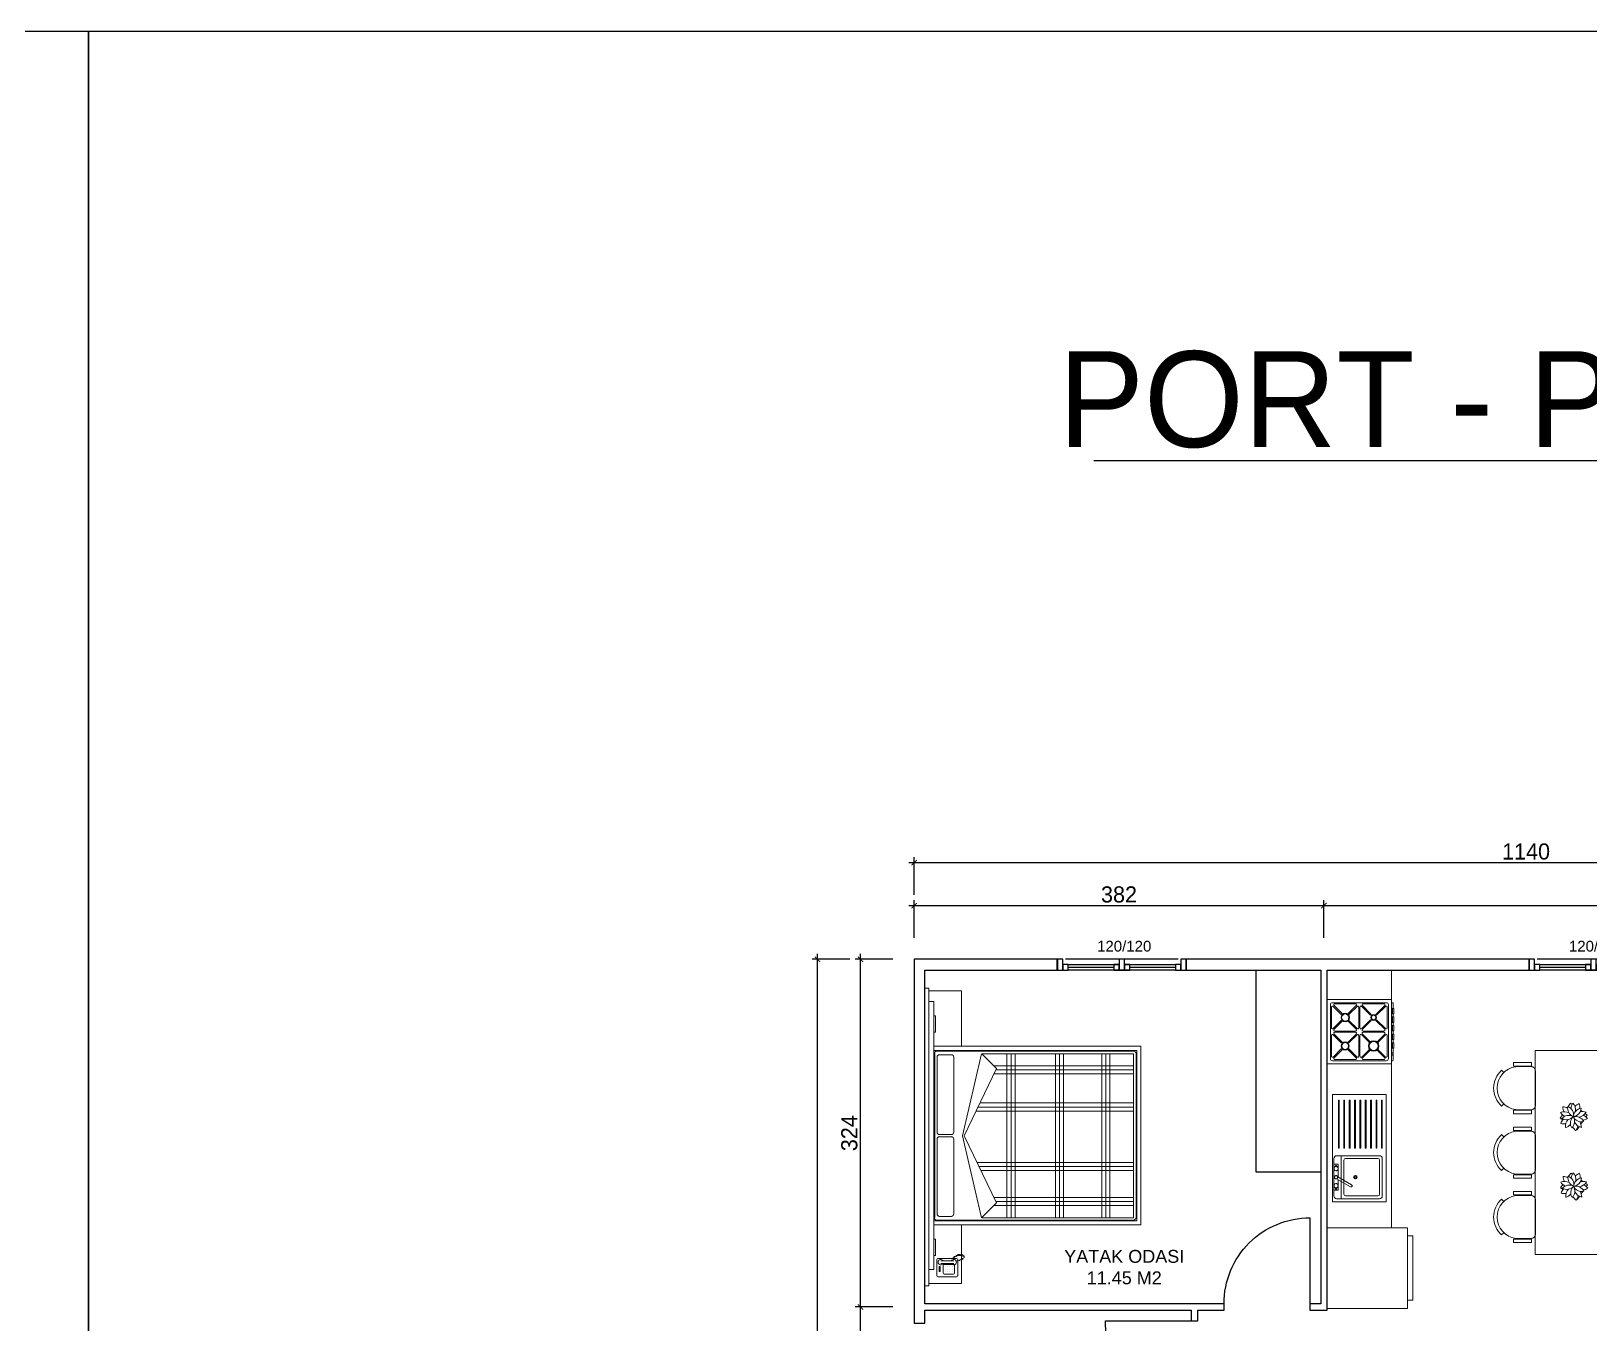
# Model space of a CAD drawing. Header units: inches. Extents: x 321 to 21697, y 7 to 6462.
# Drawn here: x 2940 to 4392, y 1325 to 2529 of the extents above; entities that cross this region are included whole.
import ezdxf

# ---------------------------------------------------------------- set-up
doc = ezdxf.new("R2010")
doc.units = ezdxf.units.IN
doc.header["$MEASUREMENT"] = 0
doc.layers.add('icolcu', color=5, linetype='Continuous')
doc.layers.add('Pencere', color=141, linetype='Continuous')
doc.layers.add('Kapı', color=154, linetype='Continuous', true_color=0x0c4697)
doc.layers.add('tefris', color=8, linetype='Continuous', lineweight=5)
doc.layers.add('tefriş', color=8, linetype='Continuous', lineweight=0)
doc.styles.add('DIŞ ÖLÇÜ', font='FRAMDCN.TTF', dxfattribs={"height": 15})
doc.styles.get("Standard").update_dxf_attribs({"font": 'arial.ttf'})
doc.dimstyles.new('YAZI STİLİ', dxfattribs={"dimscale": 0.5, "dimtxt": 15, "dimasz": 10, "dimexe": 10, "dimexo": 10, "dimgap": 5, "dimtad": 1, "dimdec": 0, "dimtxsty": 'DIŞ ÖLÇÜ', "dimblk": 'ARCHTICK', "dimcen": 2.5, "dimdle": 10, "dimadec": 0, "dimazin": 0, "dimtfac": 1, "dimtdec": 0, "dimtix": 1, "dimtmove": 0, "dimatfit": 3, "dimldrblk": 'ARCHTICK', "dimfxl": 60, "dimfxlon": 1, "dimlwd": -1, "dimlwe": -1, "dimarcsym": 0})

# ---------------------------------------------------------------- blocks, each defined once
blk = doc.blocks.new('GFGFG')
at = {"layer": 'tefris', "linetype": 'Continuous'}
for p, q in [((48021.5, 12534), (47971.5, 12534)), ((47971.5, 12534), (47971.5, 12434)), ((48021.5, 12434), (48021.5, 12534)), ((47975.2, 12528.6), (47975.2, 12484)), ((47976, 12528.6), (47975.2, 12528.6)), ((47976, 12484), (47976, 12528.6)), ((47980.2, 12528.6), (47980.2, 12484)), ((47981, 12528.6), (47980.2, 12528.6)), ((47981, 12484), (47981, 12528.6)), ((47985.2, 12528.6), (47985.2, 12484)), ((47986, 12528.6), (47985.2, 12528.6)), ((47986, 12484), (47986, 12528.6)), ((47990.2, 12528.6), (47990.2, 12484)), ((47991, 12528.6), (47990.2, 12528.6)), ((47991, 12484), (47991, 12528.6)), ((47995.2, 12528.6), (47995.2, 12484)), ((47996, 12528.6), (47995.2, 12528.6)), ((47996, 12484), (47996, 12528.6)), ((48000.2, 12528.6), (48000.2, 12484)), ((48001, 12528.6), (48000.2, 12528.6)), ((48001, 12484), (48001, 12528.6)), ((48005.2, 12528.6), (48005.2, 12484)), ((48006, 12528.6), (48005.2, 12528.6)), ((48006, 12484), (48006, 12528.6)), ((48010.2, 12528.6), (48010.2, 12484)), ((48011, 12528.6), (48010.2, 12528.6)), ((48011, 12484), (48011, 12528.6)), ((48015.2, 12528.6), (48015.2, 12484)), ((48016, 12528.6), (48015.2, 12528.6)), ((48016, 12484), (48016, 12528.6)), ((47975.2, 12484), (47976, 12484)), ((47975.2, 12439.5), (47975.2, 12474.5)), ((47977.7, 12477), (48017.7, 12477)), ((47979.3, 12474.5), (48009.3, 12474.5)), ((47980.2, 12484), (47981, 12484)), ((47985.2, 12484), (47986, 12484)), ((47990.2, 12484), (47991, 12484)), ((47995.2, 12484), (47996, 12484)), ((48000.2, 12484), (48001, 12484)), ((48005.2, 12484), (48006, 12484)), ((48010.2, 12484), (48011, 12484)), ((48013.5, 12477), (48013.5, 12437)), ((48015.2, 12484), (48016, 12484)), ((48020.2, 12474.5), (48020.2, 12439.5)), ((47977.7, 12441.2), (47977.7, 12472.8)), ((48011, 12472.8), (48011, 12441.2)), ((48016.2, 12469), (48020.2, 12469)), ((48016.2, 12457), (48016.2, 12469)), ((48016.2, 12457), (48016.2, 12469)), ((48016.2, 12469), (48020.2, 12469)), ((48016.2, 12465.3), (48016.3, 12465.7)), ((48016.2, 12465), (48016.2, 12465.3)), ((48016.2, 12464.7), (48016.2, 12465)), ((48016.3, 12464.3), (48016.2, 12464.7)), ((48016.3, 12465.7), (48016.4, 12466)), ((48016.4, 12464), (48016.3, 12464.3)), ((48016.4, 12466), (48016.6, 12466.3)), ((48016.6, 12463.7), (48016.4, 12464)), ((48016.6, 12466.3), (48016.9, 12466.5)), ((48016.9, 12463.5), (48016.6, 12463.7)), ((48016.9, 12466.5), (48017.2, 12466.7)), ((48017.2, 12463.3), (48016.9, 12463.5)), ((48017.2, 12466.7), (48017.5, 12466.9)), ((48017.5, 12463.1), (48017.2, 12463.3)), ((48017.5, 12466.9), (48017.7, 12466.9)), ((48017.8, 12463), (48017.5, 12463.1)), ((48017.7, 12468), (48017.7, 12466.9)), ((48018.7, 12468), (48017.7, 12468)), ((48017.7, 12466.9), (48017.7, 12468)), ((48017.7, 12468), (48018.7, 12468)), ((48017.8, 12467), (48017.7, 12466.9)), ((48017.7, 12466.9), (48017.7, 12466.9)), ((48018.2, 12467), (48017.8, 12467)), ((48018.2, 12463), (48017.8, 12463)), ((48018.7, 12466.9), (48018.2, 12467)), ((48018.5, 12463), (48018.2, 12463)), ((48018.9, 12463.1), (48018.5, 12463)), ((48018.7, 12466.9), (48018.7, 12468)), ((48018.7, 12468), (48018.7, 12466.9)), ((48018.7, 12466.9), (48018.9, 12466.9)), ((48019.2, 12466.7), (48018.7, 12466.9)), ((48018.9, 12466.9), (48019.2, 12466.7)), ((48019.2, 12463.3), (48018.9, 12463.1)), ((48019.2, 12466.7), (48019.5, 12466.5)), ((48019.5, 12466.5), (48019.2, 12466.7)), ((48019.5, 12463.5), (48019.2, 12463.3)), ((48019.5, 12466.5), (48019.7, 12466.3)), ((48019.7, 12466.3), (48019.5, 12466.5)), ((48019.7, 12463.7), (48019.5, 12463.5)), ((48019.7, 12466.3), (48019.9, 12466)), ((48019.9, 12466), (48019.7, 12466.3)), ((48019.9, 12464), (48019.7, 12463.7)), ((48019.9, 12466), (48020, 12465.7)), ((48020, 12465.7), (48019.9, 12466)), ((48020, 12464.3), (48019.9, 12464)), ((48020, 12465.7), (48020.1, 12465.3)), ((48020.1, 12465.3), (48020, 12465.7)), ((48020.1, 12464.7), (48020, 12464.3)), ((48020.1, 12465.3), (48020.2, 12465)), ((48020.2, 12465), (48020.1, 12465.3)), ((48020.2, 12465), (48020.1, 12464.7)), ((48020.2, 12469), (48020.2, 12445)), ((48020.2, 12469), (48020.2, 12445)), ((48020.2, 12445), (48020.2, 12465)), ((48003.3, 12449.3), (48003.4, 12449.5)), ((48003.3, 12449), (48003.3, 12449.3)), ((48003.3, 12448.7), (48003.3, 12449)), ((48003.4, 12449.5), (48003.6, 12449.7)), ((48003.4, 12448.5), (48003.3, 12448.7)), ((48003.6, 12448.3), (48003.4, 12448.5)), ((48003.6, 12449.7), (48003.8, 12449.9)), ((48003.8, 12448.1), (48003.6, 12448.3)), ((48016.7, 12457.3), (48003.8, 12449.9)), ((48003.8, 12449.9), (48016.7, 12457.3)), ((48004.1, 12448), (48003.8, 12448.1)), ((48004.3, 12448), (48004.1, 12448)), ((48004.6, 12448), (48004.3, 12448)), ((48004.8, 12448.1), (48004.6, 12448)), ((48004.8, 12448.1), (48017.7, 12455.6)), ((48017.7, 12455.6), (48004.8, 12448.1)), ((48016.7, 12457.3), (48016.2, 12457)), ((48016.2, 12445), (48016.2, 12454.7)), ((48016.2, 12445), (48016.2, 12454.7)), ((48016.2, 12454.7), (48016.2, 12449)), ((48016.2, 12449.3), (48016.3, 12449.7)), ((48016.2, 12449), (48016.2, 12449.3)), ((48016.2, 12448.7), (48016.2, 12449)), ((48016.2, 12449), (48016.2, 12445)), ((48016.3, 12448.3), (48016.2, 12448.7)), ((48020.2, 12445), (48016.2, 12445)), ((48020.2, 12445), (48016.2, 12445)), ((48016.2, 12445), (48020.2, 12445)), ((48016.3, 12449.7), (48016.4, 12450)), ((48016.4, 12448), (48016.3, 12448.3)), ((48016.4, 12450), (48016.6, 12450.3)), ((48016.6, 12447.7), (48016.4, 12448)), ((48016.6, 12450.3), (48016.9, 12450.5)), ((48016.9, 12447.5), (48016.6, 12447.7)), ((48016.8, 12457.6), (48016.7, 12457.3)), ((48016.7, 12457.3), (48016.7, 12457)), ((48016.7, 12457), (48016.7, 12456.7)), ((48016.7, 12456.7), (48016.8, 12456.4)), ((48016.9, 12457.8), (48016.8, 12457.6)), ((48016.8, 12456.4), (48016.9, 12456.2)), ((48017.1, 12458.1), (48016.9, 12457.8)), ((48016.9, 12456.2), (48017.1, 12455.9)), ((48016.9, 12450.5), (48017.2, 12450.7)), ((48017.2, 12447.3), (48016.9, 12447.5)), ((48017.3, 12458.2), (48017.1, 12458.1)), ((48017.1, 12455.9), (48017.3, 12455.8)), ((48017.2, 12450.7), (48017.5, 12450.9)), ((48017.5, 12447.1), (48017.2, 12447.3)), ((48017.6, 12458.4), (48017.3, 12458.2)), ((48017.3, 12455.8), (48017.6, 12455.6)), ((48017.5, 12450.9), (48017.8, 12451)), ((48017.7, 12447.1), (48017.5, 12447.1)), ((48017.9, 12458.5), (48017.6, 12458.4)), ((48017.6, 12455.6), (48017.9, 12455.5)), ((48017.9, 12455.5), (48017.7, 12455.6)), ((48017.7, 12455.6), (48017.7, 12455.6)), ((48017.7, 12446), (48017.7, 12447.1)), ((48017.7, 12446), (48017.7, 12447.1)), ((48017.7, 12447.1), (48017.7, 12447.1)), ((48017.7, 12447.1), (48017.8, 12447)), ((48017.8, 12447), (48017.7, 12447.1)), ((48018.7, 12446), (48017.7, 12446)), ((48018.7, 12446), (48017.7, 12446)), ((48017.8, 12451), (48018.2, 12451)), ((48017.8, 12447), (48018.2, 12447)), ((48018.2, 12447), (48017.8, 12447)), ((48018.2, 12458.5), (48017.9, 12458.5)), ((48017.9, 12455.5), (48018.2, 12455.5)), ((48018.2, 12455.5), (48017.9, 12455.5)), ((48018.5, 12458.5), (48018.2, 12458.5)), ((48018.2, 12455.5), (48018.5, 12455.5)), ((48018.5, 12455.5), (48018.2, 12455.5)), ((48018.2, 12451), (48018.5, 12451)), ((48018.2, 12447), (48018.5, 12447)), ((48018.5, 12447), (48018.2, 12447)), ((48018.7, 12458.4), (48018.5, 12458.5)), ((48018.5, 12455.5), (48018.7, 12455.6)), ((48018.7, 12455.6), (48018.5, 12455.5)), ((48018.5, 12451), (48018.9, 12450.9)), ((48018.5, 12447), (48018.8, 12447.1)), ((48018.7, 12447.1), (48018.5, 12447)), ((48019, 12458.2), (48018.7, 12458.4)), ((48018.7, 12455.6), (48019, 12455.8)), ((48019, 12455.8), (48018.7, 12455.6)), ((48018.7, 12447.1), (48018.7, 12446)), ((48018.8, 12447.1), (48018.7, 12447.1)), ((48018.7, 12447.1), (48018.7, 12446)), ((48018.8, 12447.1), (48018.7, 12447.1)), ((48018.7, 12447.1), (48018.7, 12447.1)), ((48018.7, 12447.1), (48018.7, 12447.1)), ((48018.7, 12447.1), (48018.7, 12447.1)), ((48019.2, 12447.3), (48018.8, 12447.1)), ((48018.9, 12450.9), (48019.2, 12450.7)), ((48019.2, 12458.1), (48019, 12458.2)), ((48019, 12455.8), (48019.2, 12455.9)), ((48019.2, 12455.9), (48019, 12455.8)), ((48019.4, 12457.8), (48019.2, 12458.1)), ((48019.2, 12455.9), (48019.4, 12456.2)), ((48019.4, 12456.2), (48019.2, 12455.9)), ((48019.2, 12450.7), (48019.5, 12450.5)), ((48019.5, 12447.5), (48019.2, 12447.3)), ((48019.6, 12457.6), (48019.4, 12457.8)), ((48019.4, 12456.2), (48019.6, 12456.4)), ((48019.6, 12456.4), (48019.4, 12456.2)), ((48019.5, 12450.5), (48019.7, 12450.3)), ((48019.7, 12447.7), (48019.5, 12447.5)), ((48019.6, 12457.3), (48019.6, 12457.6)), ((48019.7, 12457), (48019.6, 12457.3)), ((48019.6, 12456.7), (48019.7, 12457)), ((48019.7, 12457), (48019.6, 12456.7)), ((48019.6, 12456.4), (48019.6, 12456.7)), ((48019.6, 12456.7), (48019.6, 12456.4)), ((48019.7, 12450.3), (48019.9, 12450)), ((48019.9, 12448), (48019.7, 12447.7)), ((48019.9, 12450), (48020, 12449.7)), ((48020, 12448.3), (48019.9, 12448)), ((48020, 12449.7), (48020.1, 12449.3)), ((48020.1, 12448.6), (48020, 12448.3)), ((48020.1, 12449.3), (48020.2, 12449)), ((48020.2, 12449), (48020.1, 12448.6)), ((47971.5, 12434), (48021.5, 12434)), ((48017.7, 12437), (47977.7, 12437)), ((48009.3, 12439.5), (47979.3, 12439.5))]:
    blk.add_line(p, q, dxfattribs=at)
at = {"layer": 'tefris'}
for p, q in [((48021.5, 12534), (48020.5, 12534)), ((47971.5, 12434), (47971.5, 12435))]:
    blk.add_line(p, q, dxfattribs=at)
at = {"layer": 'tefris', "linetype": 'Continuous'}
for centre, radius in [((48018.2, 12465), 2), ((48000.2, 12457), 1.67), ((47998.8, 12457), 0.195), ((47999.2, 12458), 0.195), ((47999.2, 12456), 0.195), ((48000.2, 12457), 1.1), ((48000.2, 12457), 0.833), ((48000.2, 12458.4), 0.195), ((48000.2, 12455.6), 0.195), ((48001.1, 12457.9), 0.195), ((48001.1, 12456), 0.195), ((48001.6, 12457), 0.195), ((48018.2, 12449), 2), ((48018.2, 12457), 1.5)]:
    blk.add_circle(centre, radius, dxfattribs=at)
for centre, radius, start, end in [((47977.7, 12474.5), 2.5, 90, 180), ((47979.3, 12472.8), 1.67, 90, 180), ((48009.3, 12472.8), 1.67, 0, 90), ((48017.7, 12474.5), 2.5, 0, 90), ((48004.3, 12449), 1, 120, 300), ((47977.7, 12439.5), 2.5, 180, 270), ((47979.3, 12441.2), 1.67, 180, 270), ((48009.3, 12441.2), 1.67, 270, 0), ((48017.7, 12439.5), 2.5, 270, 0)]:
    blk.add_arc(centre, radius, start, end, dxfattribs=at)
blk = doc.blocks.new('FGFG')
at = {"layer": 'tefris'}
for p, q in [((47965.4, 12621), (47964.9, 12620.5)), ((47964.9, 12620.5), (47964.9, 12615.7)), ((47966.5, 12621), (47965.4, 12621)), ((47966.5, 12623.5), (47967, 12624)), ((47966.5, 12623.5), (47966.5, 12564.5)), ((48026, 12624), (47967, 12624)), ((47969.5, 12619), (47969.5, 12569)), ((48021.5, 12621), (47971.5, 12621)), ((47992.9, 12620), (47973.6, 12620)), ((48019.4, 12620), (48000.1, 12620)), ((48023.5, 12619), (48023.5, 12569)), ((48026.5, 12623.5), (48026, 12624)), ((48026.5, 12623.5), (48026.5, 12564.5)), ((47964.5, 12615.7), (47964.5, 12610.7)), ((47966.5, 12615.7), (47964.5, 12615.7)), ((47966.5, 12610.7), (47964.5, 12610.7)), ((47964.5, 12607.7), (47964.5, 12602.7)), ((47966.5, 12607.7), (47964.5, 12607.7)), ((47964.9, 12610.7), (47964.9, 12607.7)), ((47965.5, 12615.7), (47965.5, 12610.7)), ((47965.5, 12607.7), (47965.5, 12602.7)), ((47966, 12615.7), (47966, 12610.7)), ((47966, 12607.7), (47966, 12602.7)), ((47970.5, 12616.9), (47970.5, 12597.6)), ((47972.2, 12617.6), (47980.4, 12609.4)), ((47980.4, 12605.1), (47972.2, 12596.9)), ((47972.9, 12618.3), (47981.1, 12610.1)), ((47981.1, 12604.4), (47972.9, 12596.2)), ((47981.1, 12610.1), (47980.4, 12609.4)), ((47980.4, 12605.1), (47981.1, 12604.4)), ((47993.6, 12618.3), (47985.4, 12610.1)), ((47985.4, 12610.1), (47986.1, 12609.4)), ((47986.1, 12605.1), (47985.4, 12604.4)), ((47985.4, 12604.4), (47993.6, 12596.2)), ((47994.3, 12617.6), (47986.1, 12609.4)), ((47986.1, 12605.1), (47994.3, 12596.9)), ((47996, 12616.9), (47996, 12597.6)), ((47997, 12616.9), (47997, 12597.6)), ((48006.2, 12610.1), (47998.7, 12617.6)), ((48006.2, 12604.4), (47998.7, 12596.9)), ((48006.9, 12610.8), (47999.4, 12618.3)), ((48006.9, 12610.8), (48006.2, 12610.1)), ((48006.9, 12603.7), (48006.2, 12604.4)), ((48020.1, 12618.3), (48012.6, 12610.8)), ((48013.3, 12610.1), (48012.6, 12610.8)), ((48013.3, 12604.4), (48012.6, 12603.7)), ((48020.8, 12617.6), (48013.3, 12610.1)), ((48020.8, 12596.9), (48013.3, 12604.4)), ((48022.5, 12616.9), (48022.5, 12597.6)), ((47966.5, 12602.7), (47964.5, 12602.7)), ((47966.5, 12599.7), (47964.5, 12599.7)), ((47964.5, 12599.7), (47964.5, 12594.7)), ((47966.5, 12594.7), (47964.5, 12594.7)), ((47966.5, 12591.7), (47964.5, 12591.7)), ((47964.5, 12591.7), (47964.5, 12586.7)), ((47964.9, 12602.7), (47964.9, 12599.7)), ((47964.9, 12594.7), (47964.9, 12591.7)), ((47965.5, 12599.7), (47965.5, 12594.7)), ((47965.5, 12591.7), (47965.5, 12586.7)), ((47966, 12599.7), (47966, 12594.7)), ((47966, 12591.7), (47966, 12586.7)), ((47970.5, 12590.4), (47970.5, 12571.1)), ((47972.2, 12591.1), (47979, 12584.3)), ((47972.9, 12591.8), (47979.7, 12585)), ((47992.9, 12594.5), (47973.6, 12594.5)), ((47992.9, 12593.5), (47973.6, 12593.5)), ((47993.6, 12591.8), (47986.8, 12585)), ((47994.3, 12591.1), (47987.5, 12584.3)), ((47996, 12590.4), (47996, 12571.1)), ((47997, 12590.4), (47997, 12571.1)), ((47998.7, 12591.1), (48006.2, 12583.6)), ((48006.9, 12603.7), (47999.4, 12596.2)), ((47999.4, 12591.8), (48006.9, 12584.3)), ((48019.4, 12594.5), (48000.1, 12594.5)), ((48019.4, 12593.5), (48000.1, 12593.5)), ((48020.1, 12596.2), (48012.6, 12603.7)), ((48012.6, 12584.3), (48020.1, 12591.8)), ((48013.3, 12583.6), (48020.8, 12591.1)), ((48022.5, 12590.4), (48022.5, 12571.1)), ((47966.5, 12586.7), (47964.5, 12586.7)), ((47966.5, 12583.7), (47964.5, 12583.7)), ((47964.5, 12583.7), (47964.5, 12578.7)), ((47966.5, 12578.7), (47964.5, 12578.7)), ((47964.9, 12586.7), (47964.9, 12583.7)), ((47964.9, 12578.7), (47964.9, 12567.5)), ((47965.5, 12583.7), (47965.5, 12578.7)), ((47966, 12583.7), (47966, 12578.7)), ((47979, 12577.2), (47972.2, 12570.4)), ((47979.7, 12576.5), (47972.9, 12569.7)), ((47979.7, 12585), (47979, 12584.3)), ((47979, 12577.2), (47979.7, 12576.5)), ((47986.8, 12585), (47987.5, 12584.3)), ((47987.5, 12577.2), (47986.8, 12576.5)), ((47986.8, 12576.5), (47993.6, 12569.7)), ((47987.5, 12577.2), (47994.3, 12570.4)), ((47998.7, 12570.4), (48006.2, 12577.9)), ((47999.4, 12569.7), (48006.9, 12577.2)), ((48006.2, 12583.6), (48006.9, 12584.3)), ((48006.2, 12577.9), (48006.9, 12577.2)), ((48012.6, 12584.3), (48013.3, 12583.6)), ((48012.6, 12577.2), (48013.3, 12577.9)), ((48012.6, 12577.2), (48020.1, 12569.7)), ((48013.3, 12577.9), (48020.8, 12570.4)), ((47964.9, 12567.5), (47965.4, 12567)), ((47966.5, 12574.2), (47965.4, 12574.2)), ((47965.4, 12574.2), (47965.4, 12572.2)), ((47966.5, 12572.2), (47965.4, 12572.2)), ((47966.5, 12567), (47965.4, 12567)), ((47967, 12564), (47966.5, 12564.5)), ((48026, 12564), (47967, 12564)), ((48021.5, 12567), (47971.5, 12567)), ((47992.9, 12568), (47973.6, 12568)), ((48019.4, 12568), (48000.1, 12568)), ((48026.5, 12564.5), (48026, 12564))]:
    blk.add_line(p, q, dxfattribs=at)
for centre, radius in [((47983.2, 12607.2), 2.64), ((47983.2, 12607.2), 2.04), ((48009.7, 12607.2), 3.89), ((48009.7, 12607.2), 3.29), ((47983.2, 12580.7), 4.88), ((47983.2, 12580.7), 4.28), ((48009.7, 12580.7), 3.76), ((48009.7, 12580.7), 3.16)]:
    blk.add_circle(centre, radius, dxfattribs=at)
for centre, radius, start, end in [((47971.5, 12619), 2, 90, 180), ((47973.6, 12619), 1, 90, 225), ((47992.9, 12619), 1, 315, 90), ((48000.1, 12619), 1, 90, 225), ((48019.4, 12619), 1, 315, 90), ((48021.5, 12619), 2, 0, 90), ((47971.5, 12616.9), 1, 45, 180), ((47995, 12616.9), 1, 0, 135), ((47998, 12616.9), 1, 45, 180), ((48021.5, 12616.9), 1, 0, 135), ((47971.5, 12597.6), 1, 180, 315), ((47971.5, 12590.4), 1, 45, 180), ((47973.6, 12595.5), 1, 135, 270), ((47973.6, 12592.5), 1, 90, 225), ((47992.9, 12595.5), 1, 270, 45), ((47992.9, 12592.5), 1, 315, 90), ((47995, 12597.6), 1, 225, 0), ((47995, 12590.4), 1, 0, 135), ((47998, 12597.6), 1, 180, 315), ((47998, 12590.4), 1, 45, 180), ((48000.1, 12595.5), 1, 135, 270), ((48000.1, 12592.5), 1, 90, 225), ((48019.4, 12595.5), 1, 270, 45), ((48019.4, 12592.5), 1, 315, 90), ((48021.5, 12597.6), 1, 225, 0), ((48021.5, 12590.4), 1, 0, 135), ((47971.5, 12569), 2, 180, 270), ((47971.5, 12571.1), 1, 180, 315), ((47973.6, 12569), 1, 135, 270), ((47992.9, 12569), 1, 270, 45), ((47995, 12571.1), 1, 225, 0), ((47998, 12571.1), 1, 180, 315), ((48000.1, 12569), 1, 135, 270), ((48019.4, 12569), 1, 270, 45), ((48021.5, 12571.1), 1, 225, 0), ((48021.5, 12569), 2, 270, 0)]:
    blk.add_arc(centre, radius, start, end, dxfattribs=at)
blk = doc.blocks.new('tyhtyhtyhyuj')
blk.add_lwpolyline([(65496.4, -18542), (65571.4, -18542), (65571.4, -18467), (65496.4, -18467)], close=True)
blk.add_lwpolyline([(65496.4, -18534.5), (65491.4, -18534.5), (65491.4, -18474.5), (65496.4, -18474.5)])
blk = doc.blocks.new('cıftlik')
at = {"layer": 'tefris'}
for p, q in [((-197.3, 223), (-201.1, 223)), ((-201.1, 223), (-201.1, -54)), ((-197.3, 223), (-197.3, -54)), ((-197.3, 220.8), (-167.1, 220.8)), ((-167.1, 220.8), (-167.1, 166.3)), ((-197.3, 207.9), (-192.8, 207.9)), ((-192.8, 207.9), (-192.8, -41.6)), ((-190.1, 213.7), (-190.1, 198.6)), ((-171.6, 214.6), (-189.1, 214.6)), ((-187.9, 209.8), (-187.9, 204.9)), ((-186.8, 209.8), (-187.9, 209.8)), ((-187.9, 204.9), (-186.8, 204.9)), ((-186.8, 204.9), (-186.8, 209.8)), ((-184.1, 211.1), (-184.1, 204)), ((-174.6, 212.1), (-183.2, 212.1)), ((-182.3, 209.8), (-182.3, 209.8)), ((-182.3, 207.6), (-182.3, 207.6)), ((-182.3, 205.3), (-182.3, 205.3)), ((-180, 209.8), (-180, 209.8)), ((-180, 207.6), (-180, 207.6)), ((-180, 205.3), (-180, 205.3)), ((-177.8, 209.8), (-177.8, 209.8)), ((-177.8, 207.6), (-177.8, 207.6)), ((-177.8, 205.3), (-177.8, 205.3)), ((-175.5, 209.8), (-175.5, 209.8)), ((-175.5, 207.6), (-175.5, 207.6)), ((-175.5, 205.3), (-175.5, 205.3)), ((-173.6, 204), (-173.6, 211.1)), ((-170.6, 198.6), (-170.6, 213.7)), ((-192.8, 194.7), (-191.3, 194.7)), ((-191.3, 194.7), (-191.3, 179.6)), ((-189.1, 197.6), (-171.6, 197.6)), ((-186.3, 202.2), (-174.3, 202.2)), ((-186.3, 199.8), (-174.3, 199.8)), ((-183.2, 203.1), (-174.6, 203.1)), ((-175, 197.4), (-174.5, 196)), ((-174, 196.9), (-173.6, 195.5)), ((-173.1, 196.4), (-172.6, 195)), ((-172.1, 196), (-171.6, 194.5)), ((-172, 200.2), (-169.2, 199.3)), ((-171.2, 195.5), (-170.7, 194)), ((-170.2, 195), (-169.7, 193.6)), ((-169.2, 195), (-168.8, 193.6)), ((-168.8, 199.8), (-168.3, 198.4)), ((-168.3, 195), (-167.8, 193.6)), ((-167.8, 199.3), (-167.3, 197.9)), ((-167.3, 195), (-166.8, 193.6)), ((-166.8, 198.8), (-166.4, 197.4)), ((-166.4, 195.5), (-165.9, 194)), ((-165.9, 198.4), (-165.4, 196.9)), ((-165.4, 196), (-164.9, 194.5)), ((-164.7, 197.1), (-164.2, 195.7)), ((-192.8, 179.6), (-191.3, 179.6)), ((0, 166.3), (-192.8, 166.3)), ((-3.8, 162.5), (-192.8, 162.5)), ((-6.8, 161.8), (-190.5, 161.8)), ((-3.8, 162.5), (-3.8, 3.8)), ((0, 166.3), (0, 0)), ((-192, 159.5), (-192, 6.8)), ((-189.7, 156.1), (-189.7, 86.4)), ((-176.5, 158.4), (-187.5, 158.4)), ((-174.3, 86.4), (-174.3, 156.1)), ((-148.3, 159.6), (-166.2, 83.4)), ((-134.3, 145.7), (-164.6, 83.4)), ((-148.3, 159.6), (-134.3, 145.7)), ((-6.9, 159.6), (-148.2, 159.6)), ((-6.9, 148.3), (-136.9, 148.3)), ((-124.7, 159.6), (-124.7, 6.9)), ((-120.9, 159.6), (-120.9, 6.9)), ((-117.1, 159.6), (-117.1, 6.9)), ((-79.6, 159.6), (-79.6, 6.9)), ((-75.9, 159.6), (-75.9, 6.9)), ((-72.1, 159.6), (-72.1, 6.9)), ((-36.5, 159.6), (-36.5, 6.9)), ((-32.8, 159.6), (-32.8, 6.9)), ((-29, 159.6), (-29, 6.9)), ((-6.9, 6.9), (-6.9, 159.6)), ((-4.5, 159.5), (-4.5, 6.8)), ((-6.9, 140.7), (-136.8, 140.7)), ((-6.9, 144.5), (-134.9, 144.5)), ((-6.9, 108.1), (-152.6, 108.1)), ((-6.9, 111.9), (-150.7, 111.9)), ((-6.9, 115.7), (-148.9, 115.7)), ((-189.7, 10.2), (-189.7, 79.9)), ((-187.5, 84.2), (-176.5, 84.2)), ((-187.5, 82.1), (-176.5, 82.1)), ((-174.3, 79.9), (-174.3, 10.2)), ((-166.2, 83.4), (-148.3, 6.9)), ((-164.6, 83.4), (-134.3, 20.8)), ((-6.9, 60.4), (-153.4, 60.4)), ((-6.9, 56.6), (-151.6, 56.6)), ((-6.9, 52.8), (-149.8, 52.8)), ((-134.3, 20.8), (-148.2, 6.9)), ((-6.9, 18.2), (-136.9, 18.2)), ((-6.9, 25.8), (-136.8, 25.8)), ((-6.9, 22), (-134.9, 22)), ((-3.8, 3.8), (-192.8, 3.8)), ((0, 0), (-192.8, 0)), ((-6.8, 4.5), (-190.5, 4.5)), ((-176.5, 8), (-187.5, 8)), ((-167.1, -51.7), (-167.1, 0)), ((-148.2, 6.9), (-6.9, 6.9)), ((-192.8, -13.2), (-191.3, -13.2)), ((-191.3, -28.4), (-191.3, -13.2)), ((-192.8, -28.4), (-191.3, -28.4)), ((-197.3, -41.6), (-192.8, -41.6)), ((-197.3, -54), (-201.1, -54)), ((-197.3, -51.7), (-167.1, -51.7))]:
    blk.add_line(p, q, dxfattribs=at)
for centre, radius, start, end in [((-189.1, 213.7), 0.945, 90, 180), ((-186.3, 201), 2.52, 28.4915, 331.5085), ((-183.2, 211.1), 0.945, 90, 180), ((-183.2, 204), 0.945, 180, 270), ((-174.3, 201), 2.52, 208.4915, 151.5085), ((-174.6, 211.1), 0.945, 0, 90), ((-174.6, 204), 0.945, 270, 0), ((-171.6, 213.7), 0.945, 0, 90), ((-189.1, 198.6), 0.945, 180, 270), ((-171.6, 198.6), 0.945, 270, 0), ((-190.4, 160.1), 1.73, 94.3404, 198.2795), ((-6.8, 159.5), 2.27, 0, 90), ((-187.5, 156.1), 2.27, 90, 180), ((-176.5, 156.1), 2.27, 0, 90), ((-187.5, 86.4), 2.27, 180, 270), ((-187.5, 79.9), 2.27, 90, 180), ((-176.5, 86.4), 2.27, 270, 0), ((-176.5, 79.9), 2.27, 0, 90), ((-190.4, 6.3), 1.73, 161.7205, 265.6596), ((-187.5, 10.2), 2.27, 180, 270), ((-176.5, 10.2), 2.27, 270, 0), ((-6.8, 6.8), 2.27, 270, 0)]:
    blk.add_arc(centre, radius, start, end, dxfattribs=at)
blk = doc.blocks.new('fewfe-flat-1')
at = {"layer": 'tefriş'}
for p, q in [((-19.5, 20.3), (-19.5, -20.3)), ((6.2, 30), (-14.8, 30)), ((-14.8, 30), (-14.8, 26)), ((-14.8, 26), (6.2, 26)), ((3.5, 25.3), (-14.5, 25.3)), ((6.2, 26), (6.2, 30)), ((17.7, 18.4), (20.3, 21.1)), ((-14.8, -26), (6.2, -26)), ((-14.8, -30), (-14.8, -26)), ((6.2, -30), (-14.8, -30)), ((-14.5, -25.3), (-7.9, -25.3)), ((-7.9, -25.3), (3.5, -25.3)), ((6.2, -26), (6.2, -30)), ((17.7, -18.4), (20.3, -21.1))]:
    blk.add_line(p, q, dxfattribs=at)
for centre, radius, start, end in [((-14.5, 20.3), 5, 90, 180), ((0, 0), 25.5, 277.8799, 82.1201), ((0.9, 0), 28.6, 312.6634, 47.3366), ((-14.5, -20.3), 5, 180, 270)]:
    blk.add_arc(centre, radius, start, end, dxfattribs=at)
blk = doc.blocks.new('saksı masa')
at = {"lineweight": 0, "elevation": 51}
for points in [[(42694.8, -80314.2), (42694.8, -80310.9), (42697.5, -80310.9)], [(42704.7, -80310.9), (42705.4, -80310.9)], [(42707.5, -80310.9), (42707.7, -80310.9)], [(42711.4, -80310.9), (42711.8, -80310.9), (42711.8, -80314.1)], [(42694.8, -80321.8), (42694.8, -80321.2)], [(42696.5, -80325.8), (42694.8, -80325.8), (42694.8, -80322.4)], [(42706.8, -80325.8), (42705.2, -80325.8)], [(42711.8, -80323.9), (42711.8, -80325.8), (42709.5, -80325.8)], [(42711.8, -80316.5), (42711.8, -80319.2)], [(42711.8, -80319.9), (42711.8, -80320.9)]]:
    blk.add_lwpolyline(points, dxfattribs=at)
at = {"linetype": 'ByBlock', "lineweight": 0}
for centre, radius, start, end in [((42695.4, -80323.5, 51), 9.31, 78.5069, 108.8699), ((42699.7, -80310.2, 51), 8.58, 211.3987, 260.8676), ((42703.6, -80310.8, 51), 7.29, 183.7527, 264.9553), ((42695.1, -80319.1, 51), 7.91, 7.4841, 81.2239), ((42704.6, -80309.9, 51), 7.21, 160.7524, 194.4914), ((42693.4, -80318.2, 51), 11.6, 46.6486, 67.7895), ((42709.5, -80312.5, 51), 8.58, 139.3987, 188.8676), ((42710.1, -80316.5, 51), 7.29, 111.7527, 192.9553), ((42695.5, -80312.5, 51), 9.31, 6.5068, 36.8699), ((42699.6, -80311, 51), 7.91, 295.4841, 9.2239), ((42710.3, -80322.6, 51), 8.58, 67.3987, 116.8676), ((42711.3, -80317.1, 51), 7.21, 88.7524, 122.4914), ((42706, -80309.3, 51), 9.31, 294.5068, 324.8699), ((42700, -80309, 51), 11.6, 334.6486, 355.7895), ((42700.1, -80327.2, 51), 11.6, 118.6486, 139.7895), ((42695.6, -80314, 51), 7.21, 232.7524, 266.4914), ((42701.5, -80325.9, 51), 7.91, 79.4841, 153.2239), ((42696.3, -80315.3, 51), 7.29, 255.7527, 336.9553), ((42705.7, -80327, 51), 9.31, 150.5068, 180.8699), ((42694.4, -80318.8, 51), 8.58, 283.3987, 332.8676), ((42710.7, -80323.7, 51), 11.6, 190.6486, 211.7895), ((42696.8, -80323.8, 51), 7.21, 304.7524, 338.4914), ((42709.9, -80321.9, 51), 7.91, 151.4841, 225.2239), ((42706.7, -80324.4, 51), 7.29, 39.7527, 120.9553), ((42708.7, -80312.7, 51), 7.91, 223.4841, 297.2239), ((42698.2, -80323.6, 51), 7.29, 327.7527, 48.9553), ((42712.3, -80318.3, 51), 9.31, 222.5069, 252.8699), ((42701, -80326.5, 51), 8.58, 355.3987, 44.8676), ((42710.7, -80312.4, 51), 11.6, 262.6486, 283.7895), ((42706.5, -80325.7, 51), 7.21, 16.7524, 50.4914)]:
    blk.add_arc(centre, radius, start, end, dxfattribs=at)
blk = doc.blocks.new('RHHY')
at = {"layer": 'tefris'}
blk.add_line((47318, 12809), (47318, 12809), dxfattribs=at)
blk.add_lwpolyline([(47263, 12739), (47263, 12809), (47453, 12809), (47453, 12739)], close=True, dxfattribs=at)
at = {"layer": 'tefris', "yscale": 0.7920000000000001, "zscale": 0.7920000000000001}
for p, xscale, rotation in [((47298, 12824.4), 0.7920000000000001, 90), ((47358, 12824.4), 0.7920000000000001, 90), ((47418, 12824.4), -0.7920000000000001, 270), ((47298, 12723.5), -0.7920000000000001, 90), ((47358, 12723.5), -0.7920000000000001, 90), ((47418, 12723.5), 0.7920000000000001, 270)]:
    blk.add_blockref('fewfe-flat-1', p, dxfattribs=dict(at, xscale=xscale, rotation=rotation))
at = {"layer": 'tefris', "lineweight": 0, "xscale": -1.124734558589225, "yscale": 1.124734558589225, "zscale": 1.124734558589225, "rotation": 54.92797529357883}
for p in [(990.5, 103990.1, -57.4), (1055.4, 103990.4, -57.4)]:
    blk.add_blockref('saksı masa', p, dxfattribs=at)
blk = doc.blocks.new('rtgrt2grtgr2tg')
at = {"layer": 'Pencere'}
for p, q in [((67456.1, -33.6), (67456.1, 66.4)), ((67458.6, 23.9), (67458.6, 66.4)), ((67461.1, 66.4), (67461.1, 18.9)), ((67466.1, -36.1), (67466.1, 68.9)), ((67458.6, -33.6), (67458.6, 8.9)), ((67461.1, 13.9), (67461.1, -33.6))]:
    blk.add_line(p, q, dxfattribs=at)
for points in [[(67466.1, 71.4), (67466.1, 76.4), (67456.1, 76.4), (67456.1, 71.4), (67466.1, 71.4)], [(67456.1, 66.4), (67461.1, 66.4), (67461.1, 71.4), (67456.1, 71.4), (67456.1, 66.4)], [(67456.1, 18.9), (67461.1, 18.9), (67461.1, 23.9), (67456.1, 23.9), (67456.1, 18.9)], [(67466.1, 13.9), (67466.1, 18.9), (67456.1, 18.9), (67456.1, 13.9), (67466.1, 13.9)], [(67456.1, 8.9), (67461.1, 8.9), (67461.1, 13.9), (67456.1, 13.9), (67456.1, 8.9)], [(67456.1, -38.6), (67461.1, -38.6), (67461.1, -33.6), (67456.1, -33.6), (67456.1, -38.6)], [(67466.1, -43.6), (67466.1, -38.6), (67456.1, -38.6), (67456.1, -43.6), (67466.1, -43.6)]]:
    blk.add_lwpolyline(points, dxfattribs=at)
blk = doc.blocks.new('_ArchTick')
at = {"color": 0, "linetype": 'ByBlock', "const_width": 0.15}
blk.add_lwpolyline([(-0.5, -0.5), (0.5, 0.5)], dxfattribs=at)
blk = doc.blocks.new('*D411')
at = {"color": 0, "transparency": 16777216}
for p, q in [((3756.8, 1715.3), (4148.3, 1715.3)), ((3761.8, 1685.3), (3761.8, 1720.3)), ((4143.3, 1685.3), (4143.3, 1720.3))]:
    blk.add_line(p, q, dxfattribs=at)
at = {"layer": 'Defpoints', "color": 0, "transparency": 16777216}
for p in [(4143.3, 1715.3), (3761.8, 1665.3), (4143.3, 1655.3)]:
    blk.add_point(p, dxfattribs=at)
at = {"color": 0, "transparency": 16777216, "xscale": 5, "yscale": 5, "zscale": 5, "rotation": 180}
blk.add_blockref('_ArchTick', (3761.8, 1715.3), dxfattribs=at)
at = {"color": 0, "transparency": 16777216, "xscale": 5, "yscale": 5, "zscale": 5}
blk.add_blockref('_ArchTick', (4143.3, 1715.3), dxfattribs=at)
at = {"color": 0, "transparency": 16777216, "insert": (3952.5, 1725.6), "char_height": 15, "attachment_point": 5, "style": 'DIŞ ÖLÇÜ'}
blk.add_mtext('382', dxfattribs=at)
blk = doc.blocks.new('*D412')
at = {"color": 0, "transparency": 16777216}
for p, q in [((4138.3, 1715.3), (4906.3, 1715.3)), ((4143.3, 1685.3), (4143.3, 1720.3)), ((4901.3, 1685.3), (4901.3, 1720.3))]:
    blk.add_line(p, q, dxfattribs=at)
at = {"layer": 'Defpoints', "color": 0, "transparency": 16777216}
for p in [(4901.3, 1715.3), (4901.3, 1665.3), (4143.3, 1655.3)]:
    blk.add_point(p, dxfattribs=at)
at = {"color": 0, "transparency": 16777216, "xscale": 5, "yscale": 5, "zscale": 5, "rotation": 180}
blk.add_blockref('_ArchTick', (4143.3, 1715.3), dxfattribs=at)
at = {"color": 0, "transparency": 16777216, "xscale": 5, "yscale": 5, "zscale": 5}
blk.add_blockref('_ArchTick', (4901.3, 1715.3), dxfattribs=at)
at = {"color": 0, "transparency": 16777216, "insert": (4522.3, 1725.6), "char_height": 15, "attachment_point": 5, "style": 'DIŞ ÖLÇÜ'}
blk.add_mtext('758', dxfattribs=at)
blk = doc.blocks.new('*D428')
at = {"color": 0, "transparency": 16777216}
for p, q in [((3741.8, 1341.6), (3706.8, 1341.6)), ((3711.8, 1148.3), (3711.8, 1346.6)), ((3741.8, 1153.3), (3706.8, 1153.3))]:
    blk.add_line(p, q, dxfattribs=at)
at = {"layer": 'Defpoints', "color": 0, "transparency": 16777216}
for p in [(3711.8, 1341.6), (3771.8, 1341.6), (3771.8, 1153.3)]:
    blk.add_point(p, dxfattribs=at)
at = {"color": 0, "transparency": 16777216, "xscale": 5, "yscale": 5, "zscale": 5}
for p, rotation in [((3711.8, 1341.6), 90), ((3711.8, 1153.3), 270)]:
    blk.add_blockref('_ArchTick', p, dxfattribs=dict(at, rotation=rotation))
at = {"color": 0, "transparency": 16777216, "insert": (3701.5, 1247.4), "char_height": 15, "attachment_point": 5, "rotation": 90, "style": 'DIŞ ÖLÇÜ'}
blk.add_mtext('188', dxfattribs=at)
blk = doc.blocks.new('*D429')
at = {"color": 0, "transparency": 16777216}
for p, q in [((3711.8, 1336.6), (3711.8, 1670.3)), ((3741.8, 1665.3), (3706.8, 1665.3)), ((3741.8, 1341.6), (3706.8, 1341.6))]:
    blk.add_line(p, q, dxfattribs=at)
at = {"layer": 'Defpoints', "color": 0, "transparency": 16777216}
for p in [(3711.8, 1665.3), (3761.8, 1665.3), (3771.8, 1341.6)]:
    blk.add_point(p, dxfattribs=at)
at = {"color": 0, "transparency": 16777216, "xscale": 5, "yscale": 5, "zscale": 5}
for p, rotation in [((3711.8, 1665.3), 90), ((3711.8, 1341.6), 270)]:
    blk.add_blockref('_ArchTick', p, dxfattribs=dict(at, rotation=rotation))
at = {"color": 0, "transparency": 16777216, "insert": (3701.5, 1503.4), "char_height": 15, "attachment_point": 5, "rotation": 90, "style": 'DIŞ ÖLÇÜ'}
blk.add_mtext('324', dxfattribs=at)
blk = doc.blocks.new('*D430')
at = {"color": 0, "transparency": 16777216}
for p, q in [((3761.8, 1725.3), (3761.8, 1760.3)), ((4901.3, 1725.3), (4901.3, 1760.3)), ((3756.8, 1755.3), (4906.3, 1755.3))]:
    blk.add_line(p, q, dxfattribs=at)
at = {"layer": 'Defpoints', "color": 0, "transparency": 16777216}
for p in [(4901.3, 1755.3), (3761.8, 1665.3), (4901.3, 1665.3)]:
    blk.add_point(p, dxfattribs=at)
at = {"color": 0, "transparency": 16777216, "xscale": 5, "yscale": 5, "zscale": 5, "rotation": 180}
blk.add_blockref('_ArchTick', (3761.8, 1755.3), dxfattribs=at)
at = {"color": 0, "transparency": 16777216, "xscale": 5, "yscale": 5, "zscale": 5}
blk.add_blockref('_ArchTick', (4901.3, 1755.3), dxfattribs=at)
at = {"color": 0, "transparency": 16777216, "insert": (4331.5, 1765.6), "char_height": 15, "attachment_point": 5, "style": 'DIŞ ÖLÇÜ'}
blk.add_mtext('1140', dxfattribs=at)
blk = doc.blocks.new('*D432')
at = {"color": 0, "transparency": 16777216}
for p, q in [((3671.8, 824.6), (3671.8, 1670.3)), ((3701.8, 1665.3), (3666.8, 1665.3)), ((3701.8, 829.6), (3666.8, 829.6))]:
    blk.add_line(p, q, dxfattribs=at)
at = {"layer": 'Defpoints', "color": 0, "transparency": 16777216}
for p in [(3671.8, 1665.3), (3761.8, 1665.3), (3761.8, 829.6)]:
    blk.add_point(p, dxfattribs=at)
at = {"color": 0, "transparency": 16777216, "xscale": 5, "yscale": 5, "zscale": 5}
for p, rotation in [((3671.8, 1665.3), 90), ((3671.8, 829.6), 270)]:
    blk.add_blockref('_ArchTick', p, dxfattribs=dict(at, rotation=rotation))
at = {"color": 0, "transparency": 16777216, "insert": (3661.5, 1247.4), "char_height": 15, "attachment_point": 5, "rotation": 90, "style": 'DIŞ ÖLÇÜ'}
blk.add_mtext('836', dxfattribs=at)

msp = doc.modelspace()

# ---------------------------------------------------------------- linework, layer by layer
msp.add_line((4679.3, 2129.5), (3929.1, 2129.5))
at = {"lineweight": 25}
for p, q in [((3895, 1665.3), (3761.8, 1665.3)), ((3761.8, 1665.3), (3761.8, 1326.6)), ((3895, 1655.3), (3895, 1665.3)), ((4334.3, 1665.3), (4015, 1665.3)), ((4015, 1665.3), (4015, 1655.3)), ((4334.3, 1655.3), (4334.3, 1665.3)), ((3771.8, 1344.6), (3771.8, 1655.3)), ((3771.8, 1655.3), (3895, 1655.3)), ((4015, 1655.3), (4140.3, 1655.3)), ((4140.3, 1655.3), (4140.3, 1344.6)), ((4146.3, 1338.6), (4146.3, 1655.3)), ((4146.3, 1655.3), (4334.3, 1655.3)), ((4050.3, 1344.6), (3771.8, 1344.6)), ((3771.8, 1326.6), (3771.8, 1338.6)), ((3771.8, 1338.6), (4019.8, 1338.6)), ((4019.8, 1338.6), (4019.8, 1328.6)), ((4025.8, 1338.6), (4050.3, 1338.6)), ((4025.8, 1328.6), (4025.8, 1338.6)), ((4050.3, 1338.6), (4050.3, 1344.6)), ((4140.3, 1344.6), (4130.3, 1344.6)), ((4130.3, 1344.6), (4130.3, 1338.6)), ((4130.3, 1338.6), (4146.3, 1338.6)), ((3761.8, 1326.6), (3771.8, 1326.6)), ((4019.8, 1328.6), (4025.8, 1328.6))]:
    msp.add_line(p, q, dxfattribs=at)
for points in [[(321.2, 2529.5), (2993.1, 2529.5), (2993.1, 7), (321.2, 7)], [(2993.1, 2529.5), (5665.1, 2529.5), (5665.1, 7), (2993.1, 7)]]:
    msp.add_lwpolyline(points, close=True)
at = {"layer": 'icolcu', "color": 8}
msp.add_lwpolyline([(4080.3, 1467.1), (4080.3, 1655.3), (4140.3, 1655.3), (4140.3, 1467.1)], close=True, dxfattribs=at)
at = {"layer": 'Kapı'}
for points in [[(4050.3, 1344.6, -0.414214), (4130.3, 1424.6), (4130.3, 1344.6)], [(4019.8, 1248.6, -0.414214), (3939.8, 1328.6), (4019.8, 1328.6)]]:
    msp.add_lwpolyline(points, format="xyb", dxfattribs=at)
at = {"layer": 'tefris'}
msp.add_lwpolyline([(4206.3, 1655.3), (4206.3, 1415.3), (4146.3, 1415.3), (4146.3, 1655.3)], close=True, dxfattribs=at)

# ---------------------------------------------------------------- block references
at = {"rotation": 90.00000000000003}
for name, p in [('rtgrt2grtgr2tg', (3971.5, -65800.8)), ('rtgrt2grtgr2tg', (4410.7, -65800.8)), ('RHHY', (17149.1, -45872.7))]:
    msp.add_blockref(name, p, dxfattribs=at)
at = {"xscale": -1}
for name, p in [('FGFG', (52172.8, -10996.1)), ('GFGFG', (52172.8, -10994.6))]:
    msp.add_blockref(name, p, dxfattribs=at)
at = {"layer": 'icolcu', "color": 8, "xscale": -1, "rotation": 180}
msp.add_blockref('cıftlik', (3972.9, 1584.3), dxfattribs=at)
at = {"layer": 'tefris', "xscale": -1}
msp.add_blockref('tyhtyhtyhyuj', (69717.6, 19882.3), dxfattribs=at)

# ---------------------------------------------------------------- texts
at = {"color": 1, "insert": (2681.9, 2231.5), "char_height": 89.289, "attachment_point": 1}
msp.add_mtext_dynamic_manual_height_columns('\\pxqc;{\\fFranklin Gothic Medium Cond|b0|i0|c162|p34;PORT - P9201}', width=3211.538, gutter_width=18.6, heights=[687.6], dxfattribs=at)
at = {"attachment_point": 1}
for s, width, insert, char_height in [('120/120', 10, (3932.1, 1682.5), 10), ('120/120', 10, (4371.4, 1682.5), 10), ('\\pxqc;YATAK ODASI\\P11.45 M2', 128.364, (3893.2, 1394.7), 12)]:
    msp.add_mtext_dynamic_manual_height_columns(s, width=width, gutter_width=12.5, heights=[0], dxfattribs=dict(at, insert=insert, char_height=char_height))

# ---------------------------------------------------------------- dimensions: what is measured, and where the dimension line sits
for base, p2, picture, middle in [((4901.2816302, 1755.3110047), (4901.2816302, 1665.3110047), '*D430', (4331.5316302, 1765.5857299)), ((4143.2816302, 1715.3110047), (4143.2816302, 1655.3110047), '*D411', (3952.5316302, 1725.5857299))]:
    dim = msp.add_linear_dim(base=base, p1=(3761.7816302, 1665.3110047), p2=p2, dimstyle='YAZI STİLİ')
    dim.commit()
    dim.dimension.update_dxf_attribs({"geometry": picture, "text_midpoint": middle})
dim = msp.add_linear_dim(base=(4901.3, 1715.3), p1=(4143.3, 1655.3), p2=(4901.3, 1665.3), dimstyle='YAZI STİLİ', override={"dimtmove": 1})
dim.commit()
dim.dimension.update_dxf_attribs({"geometry": '*D412', "text_midpoint": (4522.3, 1725.6)})
dim = msp.add_linear_dim(base=(3671.8, 1665.3), p1=(3761.8, 829.6), p2=(3761.8, 1665.3), angle=90, dimstyle='YAZI STİLİ')
dim.commit()
dim.dimension.update_dxf_attribs({"geometry": '*D432', "text_midpoint": (3661.5, 1247.4)})
for base, p1, p2, picture, middle in [((3711.8, 1665.3), (3771.8, 1341.6), (3761.8, 1665.3), '*D429', (3701.5, 1503.4)), ((3711.8, 1341.6), (3771.8, 1153.3), (3771.8, 1341.6), '*D428', (3701.5, 1247.4))]:
    dim = msp.add_linear_dim(base=base, p1=p1, p2=p2, angle=90, dimstyle='YAZI STİLİ', override={"dimtmove": 1})
    dim.commit()
    dim.dimension.update_dxf_attribs({"geometry": picture, "text_midpoint": middle})

doc.saveas('drawing.dxf')
